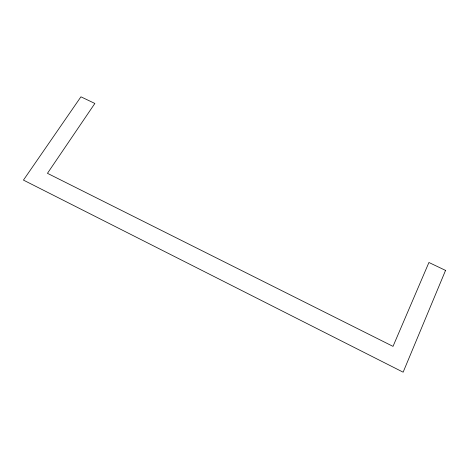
<?xml version="1.0" encoding="UTF-8"?>
<svg xmlns="http://www.w3.org/2000/svg" width="469" height="469" viewBox="0 0 469 469"><rect width="100%" height="100%" fill="white"/><g stroke="black" fill="none" stroke-linecap="round" stroke-linejoin="round"><path stroke-width="0.7" d="M445.55 270.402L403.135 372.181L23.45 180.102L80.926 96.819L94.861 103.45L47.451 173.313L393.016 346.374L428.924 262.488L445.55 270.402"/></g></svg>
